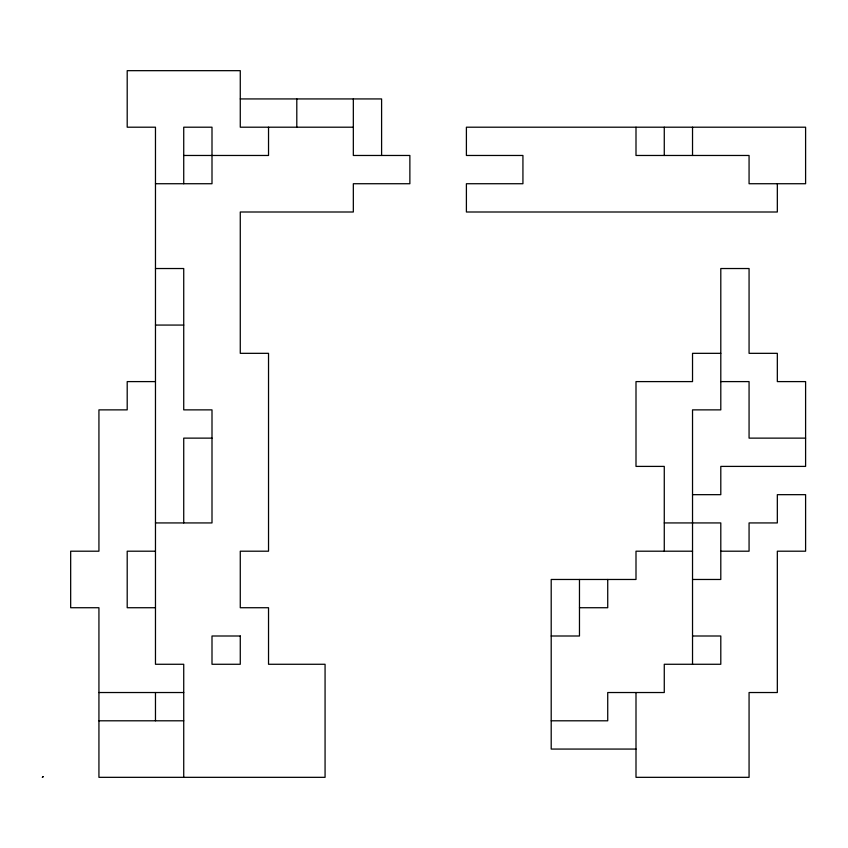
<?xml version="1.0" encoding="UTF-8"?>
<svg xmlns="http://www.w3.org/2000/svg" width="848" height="848" viewBox="0 0 848 848"><rect width="100%" height="100%" fill="white"/><g stroke="black" fill="none" stroke-linecap="round" stroke-linejoin="round"><path stroke-width="1.27" d="M240.27 98.93L381.6 98.93L381.6 155.47M353.33 127.2L240.27 127.2L240.27 70.67L127.2 70.67L127.2 127.2L155.47 127.2L155.47 664.27L183.73 664.27L183.73 777.33M183.73 155.47L268.53 155.47L268.53 127.2M155.47 183.73L212 183.73L212 127.2L183.73 127.2L183.73 183.73M155.47 268.53L183.73 268.53L183.73 409.87L212 409.87L212 522.93L155.47 522.93M155.47 325.07L183.73 325.07M720.8 353.33L692.53 353.33L692.53 381.6L636 381.6L636 466.4L664.27 466.4L664.27 551.2M155.47 381.6L127.2 381.6L127.2 409.87L98.93 409.87L98.93 551.2L70.67 551.2L70.67 607.73L98.93 607.73L98.93 777.33L325.07 777.33L325.07 664.27L268.53 664.27L268.53 607.73L240.27 607.73L240.27 551.2L268.53 551.2L268.53 353.33L240.27 353.33L240.27 212L353.33 212L353.33 183.73L409.87 183.73L409.87 155.47L353.33 155.47L353.33 98.93M720.8 381.6L749.07 381.6L749.07 438.13L805.6 438.13M212 438.13L183.73 438.13L183.73 522.93M692.53 494.67L720.8 494.67L720.8 466.4L805.6 466.4L805.6 381.6L777.33 381.6L777.33 353.33L749.07 353.33L749.07 268.53L720.8 268.53L720.8 409.87L692.53 409.87L692.53 664.27M664.27 522.93L720.8 522.93L720.8 579.47L692.53 579.47M155.47 551.2L127.2 551.2L127.2 607.73L155.47 607.73M692.53 551.2L636 551.2L636 579.47L551.2 579.47L551.2 749.07L636 749.07M720.8 551.2L749.07 551.2L749.07 522.93L777.33 522.93L777.33 494.67L805.6 494.67L805.6 551.2L777.33 551.2L777.33 692.53L749.07 692.53L749.07 777.33L636 777.33L636 692.53M579.47 607.73L607.73 607.73L607.73 579.47M551.2 636L579.47 636L579.47 579.47M692.53 636L720.8 636L720.8 664.27L664.27 664.27L664.27 692.53L607.73 692.53L607.73 720.8L551.2 720.8M98.93 692.53L183.73 692.53M98.93 720.8L183.73 720.8M777.33 183.73L777.33 212L466.4 212L466.4 183.73L522.93 183.73L522.93 155.47L466.4 155.47L466.4 127.2L805.6 127.2L805.6 183.73L749.07 183.73L749.07 155.47L636 155.47L636 127.2M692.53 127.2L692.53 155.47M664.27 127.2L664.27 155.47M296.8 98.93L296.8 127.2M155.47 692.53L155.47 720.8M43.121 776.62L42.4 777.33L43.121 776.62M240.27 636L212 636L212 664.27L240.27 664.27L240.27 636"/></g></svg>
